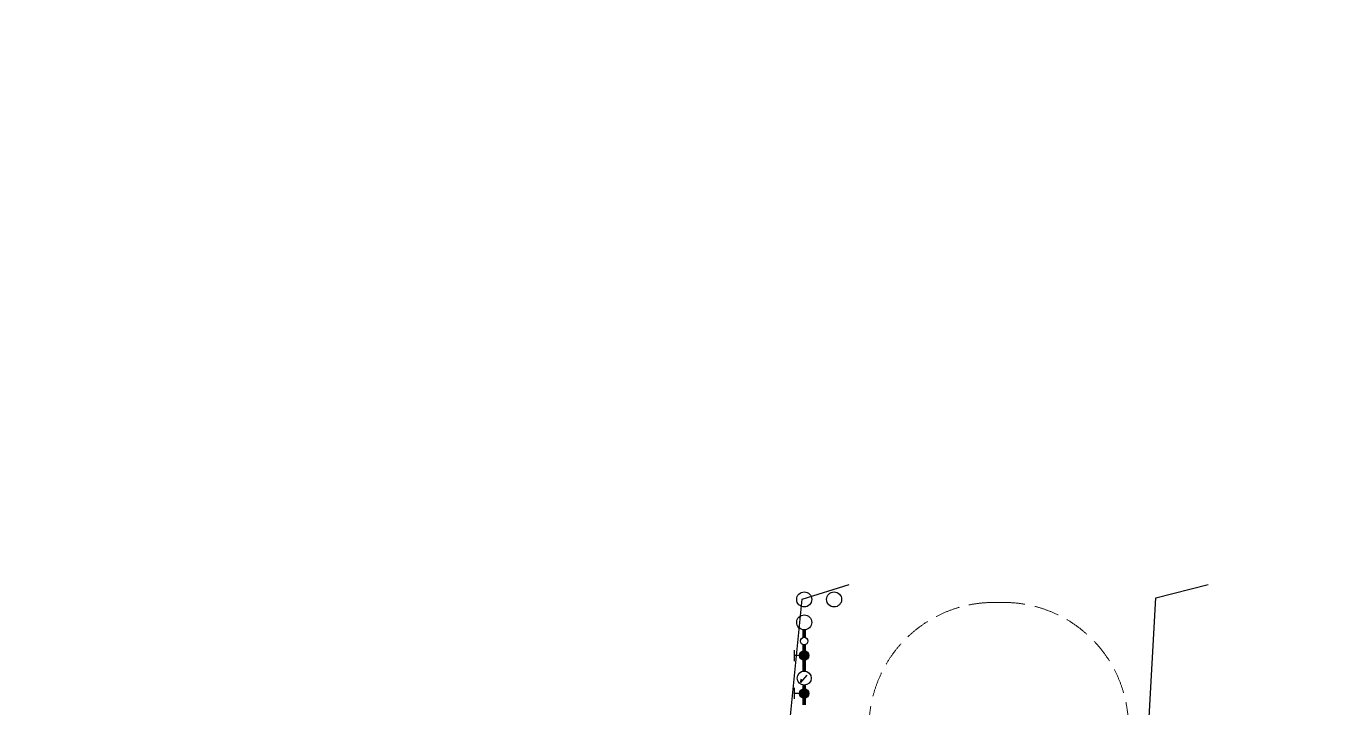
# Model space of a CAD drawing. Extents: x 2803505 to 5851001, y -1372902 to 24339.
# Drawn here: x 3043756 to 3056805, y -786022 to -779192 of the extents above; entities that cross this region are included whole.
import ezdxf
from ezdxf.xclip import XClip

# ---------------------------------------------------------------- set-up
doc = ezdxf.new("R2010")
doc.units = 0
doc.header["$LTSCALE"] = 1000
doc.header["$MEASUREMENT"] = 0
doc.header["$XCLIPFRAME"] = 2
doc.linetypes.add('DASH', pattern=[0.35, 0.25, -0.1])
doc.linetypes.add('DOTE', pattern=[2.42, 2, -0.2, 0.02, -0.2])
doc.layers.get('0').update_dxf_attribs({"linetype": 'CONTINUOUS'})
for name, color, linetype in [('!!电气', 1, 'CONTINUOUS'), ('VPIPE-消防', 1, 'TG_X'), ('VPIPE-给水', 3, 'TG_J'), ('污水', 3, 'CONTINUOUS'), ('看线', 185, 'CONTINUOUS'), ('给水', 4, 'CONTINUOUS')]:
    doc.layers.add(name, color=color, linetype=linetype)
doc.layers.add('DOTE', color=19, linetype='DOTE', lineweight=9)
doc.layers.add('STAIR', color=252, linetype='CONTINUOUS', lineweight=20)
doc.styles.add('TG_LINETYPE', font='SIMPLEX', dxfattribs={"width": 0.8, "height": 3, "bigfont": 'HZTXT'})
doc.linetypes.add('TG_J', pattern='A,2,-0.22,["J",TG_LINETYPE,S=0.1,R=0,X=-0.18,Y=-0.15],0', length=2.22)
doc.linetypes.add('TG_X', pattern='A,4,-0.3,["X",TG_LINETYPE,S=0.1,R=0,X=-0.23,Y=-0.15],0', length=4.3)

# ---------------------------------------------------------------- blocks, each defined once
blk = doc.blocks.new('A$C74D73064')
at = {"layer": 'DOTE', "color": 252}
blk.add_line((196116, 61719), (-86385, 61719), dxfattribs=at)
blk = doc.blocks.new('A$C24015597')
ref = blk.add_blockref('A$C74D73064', (24686, -33858))
XClip(ref).set_block_clipping_path([(-14883.2465648082, 50822.2568892687), (39116.7403027331, 70322.2568880918)])
blk = doc.blocks.new('A$C2705576B')
at = {"layer": '给水'}
h = blk.add_hatch(color=252, dxfattribs=at)
edge = h.paths.add_edge_path()
edge.add_arc((417, -1741), 47.2, 0, 360)
h = blk.add_hatch(color=252, dxfattribs=at)
edge = h.paths.add_edge_path()
edge.add_arc((795, -1741), 47.2, 0, 360)
at = {"layer": '给水', "color": 252}
for p, q in [((363, -1645), (472, -1645)), ((417, -1741), (417, -1645)), ((740, -1645), (849, -1645)), ((795, -1741), (795, -1645)), ((601, -1768), (525, -1704)), ((525, -1704), (564, -1715))]:
    blk.add_line(p, q, dxfattribs=at)
at = {"layer": '给水', "color": 252, "const_width": 35.4}
for points in [[(499, -1741), (302, -1741)], [(903, -1741), (641, -1741)], [(1053, -1741), (978, -1741)]]:
    blk.add_lwpolyline(points, dxfattribs=at)
at = {"layer": '给水', "color": 252}
for centre, radius in [((417, -1741), 47.2), ((570, -1741), 70.8), ((795, -1741), 47.2), ((941, -1741), 37.5)]:
    blk.add_circle(centre, radius, dxfattribs=at)
blk = doc.blocks.new('A$C100F5A36')
at = {"layer": 'STAIR', "color": 252, "linetype": 'DASH'}
blk.add_lwpolyline([(50602, -7862, 0.414214), (49352, -6612), (49252, -6612, 0.414214), (48002, -7862)], format="xyb", dxfattribs=at)
at = {"layer": 'VPIPE-消防', "color": 252, "linetype": 'Continuous'}
blk.add_circle((47652, -6582), 75, dxfattribs=at)
at = {"layer": 'VPIPE-给水', "color": 252, "linetype": 'Continuous'}
for centre in [(47352, -6582), (47352, -6812)]:
    blk.add_circle(centre, 75, dxfattribs=at)
at = {"layer": '看线', "color": 252, "ltscale": 0.5}
for points in [[(47202, -7882), (47333, -6578), (47802, -6432)], [(50802, -7882), (50877, -6565), (51402, -6432)]]:
    blk.add_lwpolyline(points, dxfattribs=at)
at = {"layer": '污水', "color": 252, "rotation": 90.00000000010901}
blk.add_blockref('A$C2705576B', (45611, -7940), dxfattribs=at)

msp = doc.modelspace()

# ---------------------------------------------------------------- block references
at = {"layer": '!!电气'}
for name, p in [('A$C24015597', (2836003.5, -807053.6)), ('A$C100F5A36', (3004203.5, -778353.6))]:
    msp.add_blockref(name, p, dxfattribs=at)

doc.saveas('drawing.dxf')
